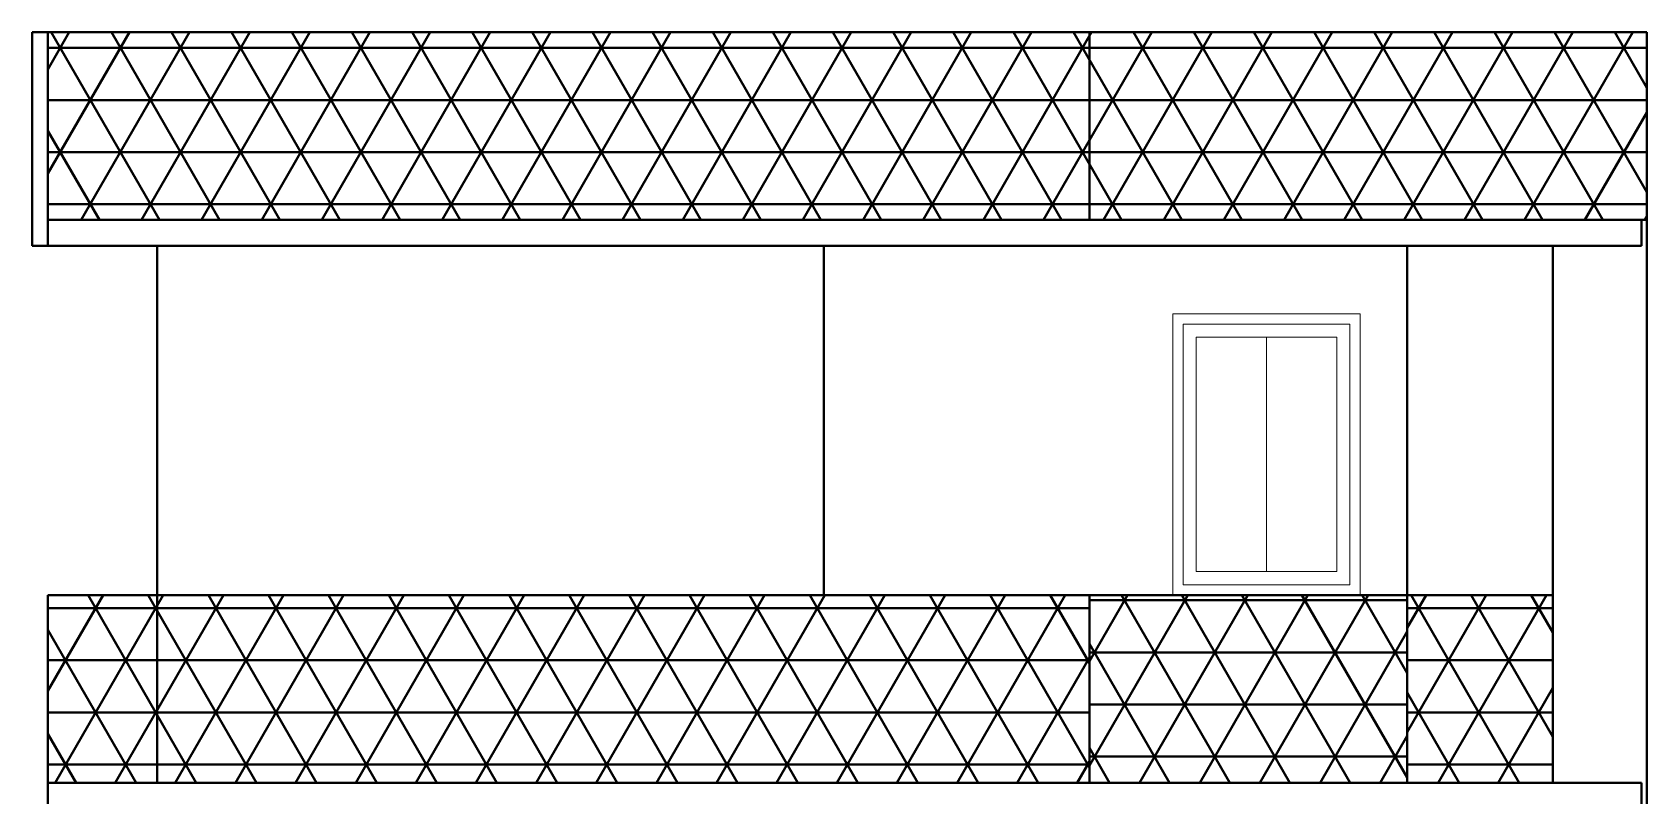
# Model space of a CAD drawing. Header units: inches. Extents: x 141029 to 166402, y -23568 to -18036.
# Drawn here: x 149456.8 to 149766.8, y -22347.5 to -22201 of the extents above; entities that cross this region are included whole.
import ezdxf

# ---------------------------------------------------------------- set-up
doc = ezdxf.new("R2010")
doc.units = ezdxf.units.IN
doc.header["$LTSCALE"] = 0.5
doc.header["$MEASUREMENT"] = 0
doc.layers.add('wall', color=1, linetype='Continuous', lineweight=40)
doc.layers.add('window', color=4, linetype='Continuous', lineweight=13)

msp = doc.modelspace()

# ---------------------------------------------------------------- hatches: boundary and pattern name
at = {"layer": 'wall'}
h = msp.add_hatch(dxfattribs=at)
h.set_pattern_fill('NET3', color=256, scale=80, style=0)
h.set_pattern_definition([(0, (-6566.767, -274.003), (0, 10), []), (60, (-6566.767, -274.003), (-8.66025404, 5), []), (120, (-6566.767, -274.003), (-8.66025404, -5), [])])
h.paths.add_polyline_path([(149659.78, -22236.99), (149659.78, -22200.99), (149459.78, -22200.99), (149459.78, -22236.99)])
h.paths.add_polyline_path([(149659.78, -22200.99), (149659.78, -22236.99), (149766.78, -22236.99), (149766.78, -22200.99)])
h = msp.add_hatch(dxfattribs=at)
h.set_pattern_fill('NET3', color=256, scale=80, style=0)
h.set_pattern_definition([(0, (-5849.841, -371.499), (0, 10), []), (60, (-5849.841, -371.499), (-8.66025404, 5), []), (120, (-5849.841, -371.499), (-8.66025404, -5), [])])
h.paths.add_polyline_path([(149659.78, -22344.99), (149659.78, -22308.99), (149480.78, -22308.99), (149480.78, -22344.99)])
h.paths.add_polyline_path([(149480.78, -22308.99), (149459.78, -22308.99), (149459.78, -22344.99), (149480.78, -22344.99)])
h.paths.add_polyline_path([(149720.78, -22344.99), (149748.78, -22344.99), (149748.78, -22308.99), (149720.78, -22308.99)])
h = msp.add_hatch(dxfattribs=at)
h.set_pattern_fill('NET3', color=256, scale=80, style=0)
h.paths.add_polyline_path([(149659.78, -22308.99), (149659.78, -22344.99), (149720.78, -22344.99), (149720.78, -22308.99)])

# ---------------------------------------------------------------- linework, layer by layer
for p, q in [((149456.78, -22241.99), (149456.78, -22200.99)), ((149456.78, -22200.99), (149766.78, -22200.99)), ((149459.78, -22241.99), (149459.78, -22200.99)), ((149659.78, -22236.99), (149659.78, -22200.99)), ((149766.78, -22200.99), (149766.78, -22457.99)), ((149459.78, -22236.99), (149766.78, -22236.99)), ((149765.78, -22241.99), (149765.78, -22236.99)), ((149456.78, -22241.99), (149765.78, -22241.99)), ((149480.78, -22241.99), (149480.78, -22344.99)), ((149608.78, -22308.99), (149608.78, -22241.99)), ((149720.78, -22344.99), (149720.78, -22241.99)), ((149748.78, -22241.99), (149748.78, -22344.99)), ((149748.78, -22344.99), (149748.78, -22241.99)), ((149459.78, -22349.99), (149459.78, -22308.99)), ((149459.78, -22308.99), (149748.78, -22308.99)), ((149659.78, -22344.99), (149659.78, -22308.99)), ((149459.78, -22344.99), (149726.72, -22344.99)), ((149707.65, -22344.99), (149765.78, -22344.99)), ((149765.78, -22349.99), (149765.78, -22344.99))]:
    msp.add_line(p, q, dxfattribs=at)
at = {"layer": 'window'}
for p, q in [((149675.78, -22254.99), (149711.78, -22254.99)), ((149675.78, -22308.99), (149675.78, -22254.99)), ((149677.78, -22256.99), (149709.78, -22256.99)), ((149677.78, -22306.99), (149677.78, -22256.99)), ((149709.78, -22256.99), (149709.78, -22306.99)), ((149711.78, -22254.99), (149711.78, -22308.99)), ((149680.28, -22304.49), (149680.28, -22259.49)), ((149680.28, -22259.49), (149707.28, -22259.49)), ((149693.78, -22259.49), (149693.78, -22304.49)), ((149707.28, -22259.49), (149707.28, -22304.49)), ((149707.28, -22304.49), (149680.28, -22304.49)), ((149709.78, -22306.99), (149677.78, -22306.99)), ((149711.78, -22308.99), (149675.78, -22308.99))]:
    msp.add_line(p, q, dxfattribs=at)

doc.saveas('drawing.dxf')
